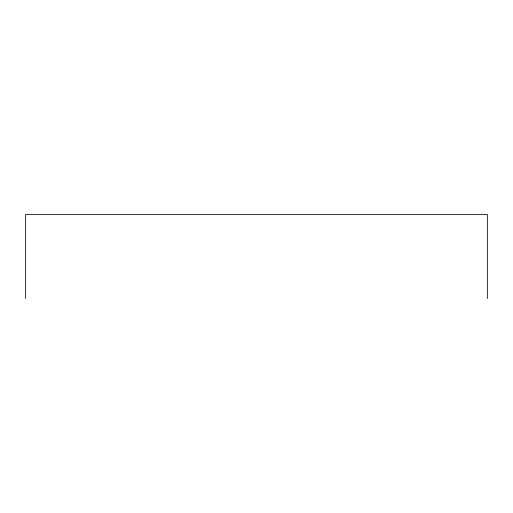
<?xml version="1.0" encoding="UTF-8"?>
<svg xmlns="http://www.w3.org/2000/svg" width="513" height="513" viewBox="0 0 513 513"><rect width="100%" height="100%" fill="white"/><g stroke="black" fill="none" stroke-linecap="round" stroke-linejoin="round"><path stroke-width="0.77" d="M487.35 298.528L487.35 214.472L25.65 214.472L25.65 298.528"/></g></svg>
